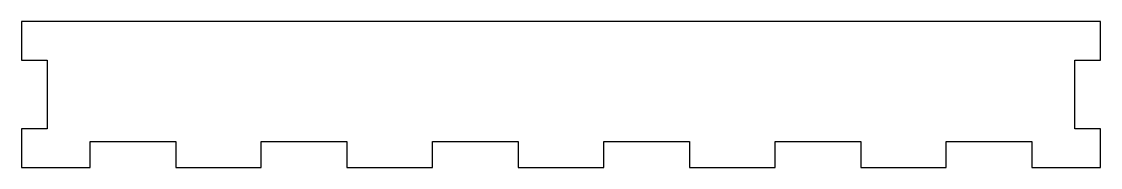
# Model space of a CAD drawing. Header units: millimetres. Extents: x -3 to 123, y 0 to 17.
import ezdxf

# ---------------------------------------------------------------- set-up
doc = ezdxf.new("R2010")
doc.units = ezdxf.units.MM
doc.layers.get('0').update_dxf_attribs({"linetype": 'CONTINUOUS'})

msp = doc.modelspace()

# ---------------------------------------------------------------- linework, layer by layer
msp.add_lwpolyline([(123, 12.5), (123, 17), (-3, 17), (-3, 12.5), (0, 12.5), (0, 4.5), (-3, 4.5), (-3, 0), (5, 0), (5, 3), (15, 3), (15, 0), (25, 0), (25, 3), (35, 3), (35, 0), (45, 0), (45, 3), (55, 3), (55, 0), (65, 0), (65, 3), (75, 3), (75, 0), (85, 0), (85, 3), (95, 3), (95, 0), (105, 0), (105, 3), (115, 3), (115, 0), (123, 0), (123, 4.5), (120, 4.5), (120, 12.5)], close=True)

doc.saveas('drawing.dxf')
